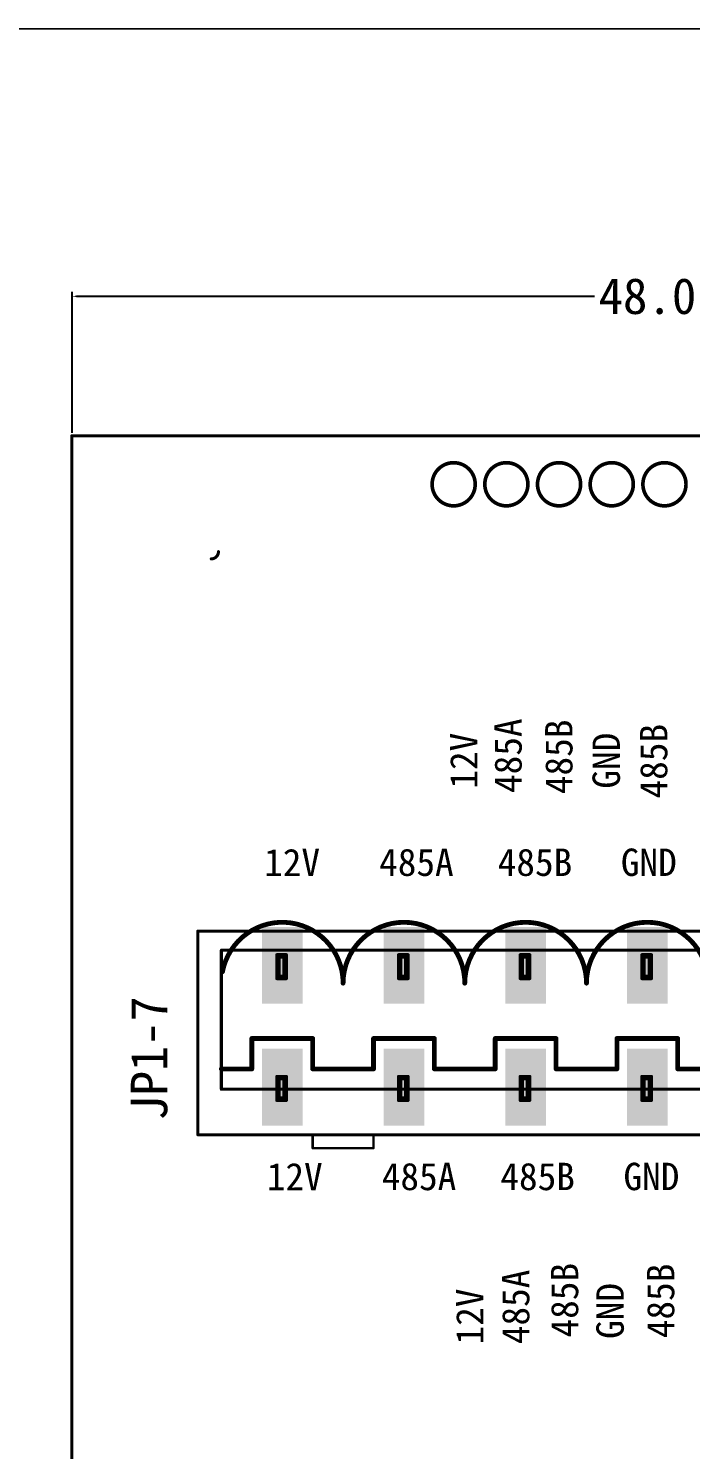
# Model space of a CAD drawing. Extents: x 904 to 1079, y 495 to 590.
# Drawn here: x 969.9 to 997.6, y 531 to 590.3 of the extents above; entities that cross this region are included whole.
import ezdxf

# ---------------------------------------------------------------- set-up
doc = ezdxf.new("R2010")
doc.units = 0
doc.header["$MEASUREMENT"] = 0
doc.layers.get('0').update_dxf_attribs({"linetype": 'CONTINUOUS'})
doc.layers.get('Defpoints').update_dxf_attribs({"linetype": 'CONTINUOUS'})
for name, color, linetype in [('BOTTOMLAYER', 5, 'CONTINUOUS'), ('BOTTOMSOLDER', 6, 'CONTINUOUS'), ('KEEPOUTLAYER', 6, 'CONTINUOUS'), ('MIDLAYER9', 2, 'CONTINUOUS'), ('MULTILAYER', 9, 'CONTINUOUS'), ('TOPLAYER', 1, 'CONTINUOUS'), ('TOPOVERLAY', 2, 'CONTINUOUS'), ('TOPSOLDER', 216, 'CONTINUOUS')]:
    doc.layers.add(name, color=color, linetype=linetype)
doc.dimstyles.get("Standard").update_dxf_attribs({"dimtxt": 0.18, "dimasz": 0.18, "dimexe": 0.18, "dimexo": 0.0625, "dimgap": 0.09, "dimtad": 0, "dimtih": 1, "dimtoh": 1, "dimdec": 4, "dimzin": 0, "dimdsep": 46, "dimtxsty": 'Standard', "dimcen": 0.09, "dimadec": 0, "dimazin": 0, "dimtfac": 1, "dimtdec": 4, "dimtofl": 0, "dimtmove": 0, "dimatfit": 0, "dimfxl": 1, "dimtolj": 1, "dimtzin": 0, "dimarcsym": 0})

# ---------------------------------------------------------------- blocks, each defined once
blk = doc.blocks.new('7P_5_08_1_2')
at = {"layer": 'BOTTOMLAYER'}
for points in [[(-14.49, 4.042), (-15.99, 4.042), (-14.49, 1.042), (-15.99, 1.042)], [(-9.41, 4.042), (-10.91, 4.042), (-9.41, 1.042), (-10.91, 1.042)], [(-4.33, 4.042), (-5.83, 4.042), (-4.33, 1.042), (-5.83, 1.042)], [(0.75, 4.042), (-0.75, 4.042), (0.75, 1.042), (-0.75, 1.042)], [(5.83, 4.042), (4.33, 4.042), (5.83, 1.042), (4.33, 1.042)], [(10.91, 4.042), (9.41, 4.042), (10.91, 1.042), (9.41, 1.042)], [(15.99, 4.042), (14.49, 4.042), (15.99, 1.042), (14.49, 1.042)], [(-14.49, -1.042), (-15.99, -1.042), (-14.49, -4.042), (-15.99, -4.042)], [(-9.41, -1.042), (-10.91, -1.042), (-9.41, -4.042), (-10.91, -4.042)], [(-4.33, -1.042), (-5.83, -1.042), (-4.33, -4.042), (-5.83, -4.042)], [(0.75, -1.042), (-0.75, -1.042), (0.75, -4.042), (-0.75, -4.042)], [(5.83, -1.042), (4.33, -1.042), (5.83, -4.042), (4.33, -4.042)], [(10.91, -1.042), (9.41, -1.042), (10.91, -4.042), (9.41, -4.042)], [(15.99, -1.042), (14.49, -1.042), (15.99, -4.042), (14.49, -4.042)]]:
    blk.add_solid(points, dxfattribs=at)
at = {"layer": 'BOTTOMSOLDER'}
for points in [[(-14.388, 4.143), (-16.092, 4.143), (-14.388, 0.94), (-16.092, 0.94)], [(-9.308, 4.143), (-11.012, 4.143), (-9.308, 0.94), (-11.012, 0.94)], [(-4.228, 4.143), (-5.932, 4.143), (-4.228, 0.94), (-5.932, 0.94)], [(0.852, 4.143), (-0.852, 4.143), (0.852, 0.94), (-0.852, 0.94)], [(5.932, 4.143), (4.228, 4.143), (5.932, 0.94), (4.228, 0.94)], [(11.012, 4.143), (9.308, 4.143), (11.012, 0.94), (9.308, 0.94)], [(16.092, 4.143), (14.388, 4.143), (16.092, 0.94), (14.388, 0.94)], [(-14.388, -0.94), (-16.092, -0.94), (-14.388, -4.143), (-16.092, -4.143)], [(-9.308, -0.94), (-11.012, -0.94), (-9.308, -4.143), (-11.012, -4.143)], [(-4.228, -0.94), (-5.932, -0.94), (-4.228, -4.143), (-5.932, -4.143)], [(0.852, -0.94), (-0.852, -0.94), (0.852, -4.143), (-0.852, -4.143)], [(5.932, -0.94), (4.228, -0.94), (5.932, -4.143), (4.228, -4.143)], [(11.012, -0.94), (9.308, -0.94), (11.012, -4.143), (9.308, -4.143)], [(16.092, -0.94), (14.388, -0.94), (16.092, -4.143), (14.388, -4.143)]]:
    blk.add_solid(points, dxfattribs=at)
at = {"layer": 'MIDLAYER9'}
for points in [[(-14.49, 4.042), (-15.99, 4.042), (-14.49, 1.042), (-15.99, 1.042)], [(-9.41, 4.042), (-10.91, 4.042), (-9.41, 1.042), (-10.91, 1.042)], [(-4.33, 4.042), (-5.83, 4.042), (-4.33, 1.042), (-5.83, 1.042)], [(0.75, 4.042), (-0.75, 4.042), (0.75, 1.042), (-0.75, 1.042)], [(5.83, 4.042), (4.33, 4.042), (5.83, 1.042), (4.33, 1.042)], [(10.91, 4.042), (9.41, 4.042), (10.91, 1.042), (9.41, 1.042)], [(15.99, 4.042), (14.49, 4.042), (15.99, 1.042), (14.49, 1.042)], [(-14.49, -1.042), (-15.99, -1.042), (-14.49, -4.042), (-15.99, -4.042)], [(-9.41, -1.042), (-10.91, -1.042), (-9.41, -4.042), (-10.91, -4.042)], [(-4.33, -1.042), (-5.83, -1.042), (-4.33, -4.042), (-5.83, -4.042)], [(0.75, -1.042), (-0.75, -1.042), (0.75, -4.042), (-0.75, -4.042)], [(5.83, -1.042), (4.33, -1.042), (5.83, -4.042), (4.33, -4.042)], [(10.91, -1.042), (9.41, -1.042), (10.91, -4.042), (9.41, -4.042)], [(15.99, -1.042), (14.49, -1.042), (15.99, -4.042), (14.49, -4.042)]]:
    blk.add_solid(points, dxfattribs=at)
at = {"layer": 'MULTILAYER'}
for points in [[(-14.49, 4.042), (-15.99, 4.042), (-14.49, 1.042), (-15.99, 1.042)], [(-9.41, 4.042), (-10.91, 4.042), (-9.41, 1.042), (-10.91, 1.042)], [(-4.33, 4.042), (-5.83, 4.042), (-4.33, 1.042), (-5.83, 1.042)], [(0.75, 4.042), (-0.75, 4.042), (0.75, 1.042), (-0.75, 1.042)], [(5.83, 4.042), (4.33, 4.042), (5.83, 1.042), (4.33, 1.042)], [(10.91, 4.042), (9.41, 4.042), (10.91, 1.042), (9.41, 1.042)], [(15.99, 4.042), (14.49, 4.042), (15.99, 1.042), (14.49, 1.042)], [(-14.49, -1.042), (-15.99, -1.042), (-14.49, -4.042), (-15.99, -4.042)], [(-9.41, -1.042), (-10.91, -1.042), (-9.41, -4.042), (-10.91, -4.042)], [(-4.33, -1.042), (-5.83, -1.042), (-4.33, -4.042), (-5.83, -4.042)], [(0.75, -1.042), (-0.75, -1.042), (0.75, -4.042), (-0.75, -4.042)], [(5.83, -1.042), (4.33, -1.042), (5.83, -4.042), (4.33, -4.042)], [(10.91, -1.042), (9.41, -1.042), (10.91, -4.042), (9.41, -4.042)], [(15.99, -1.042), (14.49, -1.042), (15.99, -4.042), (14.49, -4.042)]]:
    blk.add_solid(points, dxfattribs=at)
at = {"layer": 'TOPLAYER'}
for points in [[(-14.49, 4.042), (-15.99, 4.042), (-14.49, 1.042), (-15.99, 1.042)], [(-9.41, 4.042), (-10.91, 4.042), (-9.41, 1.042), (-10.91, 1.042)], [(-4.33, 4.042), (-5.83, 4.042), (-4.33, 1.042), (-5.83, 1.042)], [(0.75, 4.042), (-0.75, 4.042), (0.75, 1.042), (-0.75, 1.042)], [(5.83, 4.042), (4.33, 4.042), (5.83, 1.042), (4.33, 1.042)], [(10.91, 4.042), (9.41, 4.042), (10.91, 1.042), (9.41, 1.042)], [(15.99, 4.042), (14.49, 4.042), (15.99, 1.042), (14.49, 1.042)], [(-14.49, -1.042), (-15.99, -1.042), (-14.49, -4.042), (-15.99, -4.042)], [(-9.41, -1.042), (-10.91, -1.042), (-9.41, -4.042), (-10.91, -4.042)], [(-4.33, -1.042), (-5.83, -1.042), (-4.33, -4.042), (-5.83, -4.042)], [(0.75, -1.042), (-0.75, -1.042), (0.75, -4.042), (-0.75, -4.042)], [(5.83, -1.042), (4.33, -1.042), (5.83, -4.042), (4.33, -4.042)], [(10.91, -1.042), (9.41, -1.042), (10.91, -4.042), (9.41, -4.042)], [(15.99, -1.042), (14.49, -1.042), (15.99, -4.042), (14.49, -4.042)]]:
    blk.add_solid(points, dxfattribs=at)
at = {"layer": 'TOPOVERLAY'}
for points, const_width in [([(-13.97, 5.082), (-13.97, 4.526)], 0.1), ([(-11.43, 5.082), (-13.97, 5.082)], 0.1), ([(-11.43, 5.082), (-11.43, 4.526)], 0.1), ([(11.43, 5.082), (11.43, 4.526)], 0.1), ([(13.97, 5.082), (11.43, 5.082)], 0.1), ([(13.97, 5.082), (13.97, 4.526)], 0.1), ([(18.763, 4.526), (-18.717, 4.526)], 0.127), ([(-18.717, 4.526), (-18.717, -3.974)], 0.127), ([(18.763, 4.526), (18.763, -3.974)], 0.127), ([(17.783, 2.626), (-17.737, 2.626)], 0.127), ([(-17.737, 2.626), (-17.737, -3.174)], 0.127), ([(17.783, 2.626), (17.783, -3.174)], 0.127), ([(-16.51, 1.778), (-17.737, 1.778)], 0.2), ([(-16.51, 1.778), (-16.51, 0.508)], 0.2), ([(-11.43, 1.778), (-13.97, 1.778)], 0.2), ([(-13.97, 1.778), (-13.97, 0.508)], 0.2), ([(-11.43, 1.778), (-11.43, 0.508)], 0.2), ([(-6.35, 1.778), (-8.89, 1.778)], 0.2), ([(-8.89, 1.778), (-8.89, 0.508)], 0.2), ([(-6.35, 1.778), (-6.35, 0.508)], 0.2), ([(-1.27, 1.778), (-3.81, 1.778)], 0.2), ([(-3.81, 1.778), (-3.81, 0.508)], 0.2), ([(-1.27, 1.778), (-1.27, 0.508)], 0.2), ([(3.81, 1.778), (1.27, 1.778)], 0.2), ([(1.27, 1.778), (1.27, 0.508)], 0.2), ([(3.81, 1.778), (3.81, 0.508)], 0.2), ([(8.89, 1.778), (6.35, 1.778)], 0.2), ([(6.35, 1.778), (6.35, 0.508)], 0.2), ([(8.89, 1.778), (8.89, 0.508)], 0.2), ([(13.97, 1.778), (11.43, 1.778)], 0.2), ([(11.43, 1.778), (11.43, 0.508)], 0.2), ([(13.97, 1.778), (13.97, 0.508)], 0.2), ([(17.783, 1.778), (16.51, 1.778)], 0.2), ([(16.51, 1.778), (16.51, 0.508)], 0.2), ([(-13.97, 0.508), (-16.51, 0.508)], 0.2), ([(-8.89, 0.508), (-11.43, 0.508)], 0.2), ([(-3.81, 0.508), (-6.35, 0.508)], 0.2), ([(1.27, 0.508), (-1.27, 0.508)], 0.2), ([(6.35, 0.508), (3.81, 0.508)], 0.2), ([(11.43, 0.508), (8.89, 0.508)], 0.2), ([(16.51, 0.508), (13.97, 0.508)], 0.2), ([(17.783, -3.174), (-17.737, -3.174)], 0.127), ([(18.763, -3.974), (-18.717, -3.974)], 0.127)]:
    blk.add_lwpolyline(points, dxfattribs=dict(at, const_width=const_width))
for points, const_width in [([(-13.995, 5.082, 1), (-13.945, 5.082, 1)], 0.05), ([(-13.995, 5.082, 1), (-13.945, 5.082, 1)], 0.05), ([(-11.455, 5.082, 1), (-11.405, 5.082, 1)], 0.05), ([(-11.455, 5.082, 1), (-11.405, 5.082, 1)], 0.05), ([(11.405, 5.082, 1), (11.455, 5.082, 1)], 0.05), ([(11.405, 5.082, 1), (11.455, 5.082, 1)], 0.05), ([(13.945, 5.082, 1), (13.995, 5.082, 1)], 0.05), ([(13.945, 5.082, 1), (13.995, 5.082, 1)], 0.05), ([(-18.748, 4.526, 1), (-18.685, 4.526, 1)], 0.0636), ([(-18.748, 4.526, 1), (-18.685, 4.526, 1)], 0.0636), ([(-13.995, 4.526, 1), (-13.945, 4.526, 1)], 0.05), ([(-11.455, 4.526, 1), (-11.405, 4.526, 1)], 0.05), ([(11.405, 4.526, 1), (11.455, 4.526, 1)], 0.05), ([(13.945, 4.526, 1), (13.995, 4.526, 1)], 0.05), ([(18.732, 4.526, 1), (18.795, 4.526, 1)], 0.0636), ([(18.732, 4.526, 1), (18.795, 4.526, 1)], 0.0636), ([(-17.768, 2.626, 1), (-17.705, 2.626, 1)], 0.0636), ([(-17.768, 2.626, 1), (-17.705, 2.626, 1)], 0.0636), ([(17.752, 2.626, 1), (17.815, 2.626, 1)], 0.0636), ([(17.752, 2.626, 1), (17.815, 2.626, 1)], 0.0636), ([(-17.787, 1.778, 1), (-17.687, 1.778, 1)], 0.1), ([(-16.56, 1.778, 1), (-16.46, 1.778, 1)], 0.1), ([(-16.56, 1.778, 1), (-16.46, 1.778, 1)], 0.1), ([(-14.02, 1.778, 1), (-13.92, 1.778, 1)], 0.1), ([(-14.02, 1.778, 1), (-13.92, 1.778, 1)], 0.1), ([(-11.48, 1.778, 1), (-11.38, 1.778, 1)], 0.1), ([(-11.48, 1.778, 1), (-11.38, 1.778, 1)], 0.1), ([(-8.94, 1.778, 1), (-8.84, 1.778, 1)], 0.1), ([(-8.94, 1.778, 1), (-8.84, 1.778, 1)], 0.1), ([(-6.4, 1.778, 1), (-6.3, 1.778, 1)], 0.1), ([(-6.4, 1.778, 1), (-6.3, 1.778, 1)], 0.1), ([(-3.86, 1.778, 1), (-3.76, 1.778, 1)], 0.1), ([(-3.86, 1.778, 1), (-3.76, 1.778, 1)], 0.1), ([(-1.32, 1.778, 1), (-1.22, 1.778, 1)], 0.1), ([(-1.32, 1.778, 1), (-1.22, 1.778, 1)], 0.1), ([(1.22, 1.778, 1), (1.32, 1.778, 1)], 0.1), ([(1.22, 1.778, 1), (1.32, 1.778, 1)], 0.1), ([(3.76, 1.778, 1), (3.86, 1.778, 1)], 0.1), ([(3.76, 1.778, 1), (3.86, 1.778, 1)], 0.1), ([(6.3, 1.778, 1), (6.4, 1.778, 1)], 0.1), ([(6.3, 1.778, 1), (6.4, 1.778, 1)], 0.1), ([(8.84, 1.778, 1), (8.94, 1.778, 1)], 0.1), ([(8.84, 1.778, 1), (8.94, 1.778, 1)], 0.1), ([(11.38, 1.778, 1), (11.48, 1.778, 1)], 0.1), ([(11.38, 1.778, 1), (11.48, 1.778, 1)], 0.1), ([(13.92, 1.778, 1), (14.02, 1.778, 1)], 0.1), ([(13.92, 1.778, 1), (14.02, 1.778, 1)], 0.1), ([(16.46, 1.778, 1), (16.56, 1.778, 1)], 0.1), ([(16.46, 1.778, 1), (16.56, 1.778, 1)], 0.1), ([(17.733, 1.778, 1), (17.833, 1.778, 1)], 0.1), ([(-16.56, 0.508, 1), (-16.46, 0.508, 1)], 0.1), ([(-16.56, 0.508, 1), (-16.46, 0.508, 1)], 0.1), ([(-14.02, 0.508, 1), (-13.92, 0.508, 1)], 0.1), ([(-14.02, 0.508, 1), (-13.92, 0.508, 1)], 0.1), ([(-11.48, 0.508, 1), (-11.38, 0.508, 1)], 0.1), ([(-11.48, 0.508, 1), (-11.38, 0.508, 1)], 0.1), ([(-8.94, 0.508, 1), (-8.84, 0.508, 1)], 0.1), ([(-8.94, 0.508, 1), (-8.84, 0.508, 1)], 0.1), ([(-6.4, 0.508, 1), (-6.3, 0.508, 1)], 0.1), ([(-6.4, 0.508, 1), (-6.3, 0.508, 1)], 0.1), ([(-3.86, 0.508, 1), (-3.76, 0.508, 1)], 0.1), ([(-3.86, 0.508, 1), (-3.76, 0.508, 1)], 0.1), ([(-1.32, 0.508, 1), (-1.22, 0.508, 1)], 0.1), ([(-1.32, 0.508, 1), (-1.22, 0.508, 1)], 0.1), ([(1.22, 0.508, 1), (1.32, 0.508, 1)], 0.1), ([(1.22, 0.508, 1), (1.32, 0.508, 1)], 0.1), ([(3.76, 0.508, 1), (3.86, 0.508, 1)], 0.1), ([(3.76, 0.508, 1), (3.86, 0.508, 1)], 0.1), ([(6.3, 0.508, 1), (6.4, 0.508, 1)], 0.1), ([(6.3, 0.508, 1), (6.4, 0.508, 1)], 0.1), ([(8.84, 0.508, 1), (8.94, 0.508, 1)], 0.1), ([(8.84, 0.508, 1), (8.94, 0.508, 1)], 0.1), ([(11.38, 0.508, 1), (11.48, 0.508, 1)], 0.1), ([(11.38, 0.508, 1), (11.48, 0.508, 1)], 0.1), ([(13.92, 0.508, 1), (14.02, 0.508, 1)], 0.1), ([(13.92, 0.508, 1), (14.02, 0.508, 1)], 0.1), ([(16.46, 0.508, 1), (16.56, 0.508, 1)], 0.1), ([(16.46, 0.508, 1), (16.56, 0.508, 1)], 0.1), ([(-12.75, -1.8, 1), (-12.65, -1.8, 1)], 0.1), ([(-12.75, -1.8, 1), (-12.65, -1.8, 1)], 0.1), ([(-7.67, -1.8, 1), (-7.57, -1.8, 1)], 0.1), ([(-7.67, -1.8, 1), (-7.57, -1.8, 1)], 0.1), ([(-2.59, -1.8, 1), (-2.49, -1.8, 1)], 0.1), ([(-2.59, -1.8, 1), (-2.49, -1.8, 1)], 0.1), ([(2.49, -1.8, 1), (2.59, -1.8, 1)], 0.1), ([(2.49, -1.8, 1), (2.59, -1.8, 1)], 0.1), ([(7.57, -1.8, 1), (7.67, -1.8, 1)], 0.1), ([(7.57, -1.8, 1), (7.67, -1.8, 1)], 0.1), ([(12.65, -1.8, 1), (12.75, -1.8, 1)], 0.1), ([(12.65, -1.8, 1), (12.75, -1.8, 1)], 0.1), ([(17.685, -2.277, 1), (17.785, -2.277, 1)], 0.1), ([(-17.725, -2.522, 1), (-17.625, -2.522, 1)], 0.1), ([(-17.768, -3.174, 1), (-17.705, -3.174, 1)], 0.0636), ([(-17.768, -3.174, 1), (-17.705, -3.174, 1)], 0.0636), ([(17.752, -3.174, 1), (17.815, -3.174, 1)], 0.0636), ([(17.752, -3.174, 1), (17.815, -3.174, 1)], 0.0636), ([(-18.748, -3.974, 1), (-18.685, -3.974, 1)], 0.0636), ([(-18.748, -3.974, 1), (-18.685, -3.974, 1)], 0.0636), ([(18.732, -3.974, 1), (18.795, -3.974, 1)], 0.0636), ([(18.732, -3.974, 1), (18.795, -3.974, 1)], 0.0636)]:
    blk.add_lwpolyline(points, format="xyb", close=True, dxfattribs=dict(at, const_width=const_width))
at = {"layer": 'TOPOVERLAY', "const_width": 0.2}
for points in [[(-12.7, -1.8, -0.865389), (-17.675, -2.522)], [(-7.62, -1.8, -1), (-12.7, -1.8)], [(-2.54, -1.8, -1), (-7.62, -1.8)], [(2.54, -1.8, -1), (-2.54, -1.8)], [(7.62, -1.8, -1), (2.54, -1.8)], [(12.7, -1.8, -1), (7.62, -1.8)], [(17.735, -2.277, -0.909787), (12.7, -1.8)]]:
    blk.add_lwpolyline(points, format="xyb", dxfattribs=at)
at = {"layer": 'TOPSOLDER'}
for points in [[(-14.388, 4.143), (-16.092, 4.143), (-14.388, 0.94), (-16.092, 0.94)], [(-9.308, 4.143), (-11.012, 4.143), (-9.308, 0.94), (-11.012, 0.94)], [(-4.228, 4.143), (-5.932, 4.143), (-4.228, 0.94), (-5.932, 0.94)], [(0.852, 4.143), (-0.852, 4.143), (0.852, 0.94), (-0.852, 0.94)], [(5.932, 4.143), (4.228, 4.143), (5.932, 0.94), (4.228, 0.94)], [(11.012, 4.143), (9.308, 4.143), (11.012, 0.94), (9.308, 0.94)], [(16.092, 4.143), (14.388, 4.143), (16.092, 0.94), (14.388, 0.94)], [(-14.388, -0.94), (-16.092, -0.94), (-14.388, -4.143), (-16.092, -4.143)], [(-9.308, -0.94), (-11.012, -0.94), (-9.308, -4.143), (-11.012, -4.143)], [(-4.228, -0.94), (-5.932, -0.94), (-4.228, -4.143), (-5.932, -4.143)], [(0.852, -0.94), (-0.852, -0.94), (0.852, -4.143), (-0.852, -4.143)], [(5.932, -0.94), (4.228, -0.94), (5.932, -4.143), (4.228, -4.143)], [(11.012, -0.94), (9.308, -0.94), (11.012, -4.143), (9.308, -4.143)], [(16.092, -0.94), (14.388, -0.94), (16.092, -4.143), (14.388, -4.143)]]:
    blk.add_solid(points, dxfattribs=at)
blk = doc.blocks.new('*D6')
at = {"color": 0, "linetype": 'Continuous', "lineweight": -2}
for p, q in [((971.741, 573.404), (971.741, 579.284)), ((971.921, 579.104), (993.545, 579.104)), ((1019.599, 579.104), (997.975, 579.104)), ((1019.779, 573.001), (1019.779, 579.284))]:
    blk.add_line(p, q, dxfattribs=at)
at = {"color": 0, "linetype": 'Continuous'}
for points in [[(971.921, 579.134), (971.921, 579.074), (971.741, 579.104)], [(1019.599, 579.134), (1019.599, 579.074), (1019.779, 579.104)]]:
    blk.add_solid(points, dxfattribs=at)
at = {"layer": 'Defpoints', "color": 0, "linetype": 'Continuous'}
for p in [(1019.779, 579.104), (971.741, 573.341), (1019.779, 572.938)]:
    blk.add_point(p, dxfattribs=at)
at = {"color": 0, "linetype": 'Continuous', "insert": (995.76, 579.104), "char_height": 1.5, "attachment_point": 5}
blk.add_mtext('\\A1;48.0', dxfattribs=at)

msp = doc.modelspace()

# ---------------------------------------------------------------- linework, layer by layer
at = {"linetype": 'Continuous'}
msp.add_lwpolyline([(904.238, 590.281), (1078.74, 590.258), (1078.74, 495.379), (904.238, 495.379)], close=True, dxfattribs=at)
at = {"layer": 'KEEPOUTLAYER', "const_width": 0.128}
for points in [[(971.728, 523.283), (971.728, 573.283)], [(971.728, 573.283), (1019.728, 573.283)]]:
    msp.add_lwpolyline(points, dxfattribs=at)
at = {"layer": 'KEEPOUTLAYER'}
for points, const_width in [([(971.696, 573.283, 1), (971.76, 573.283, 1)], 0.0639), ([(971.696, 573.283, 1), (971.76, 573.283, 1)], 0.0639), ([(988.571, 571.261, 1), (986.771, 571.261, 1)], 0.152), ([(990.771, 571.261, 1), (988.971, 571.261, 1)], 0.152), ([(992.971, 571.261, 1), (991.171, 571.261, 1)], 0.152), ([(995.171, 571.261, 1), (993.371, 571.261, 1)], 0.152), ([(997.371, 571.261, 1), (995.571, 571.261, 1)], 0.152), ([(986.733, 571.261, 1), (986.808, 571.261, 1)], 0.0758), ([(988.533, 571.261, 1), (988.608, 571.261, 1)], 0.0758), ([(988.933, 571.261, 1), (989.008, 571.261, 1)], 0.0758), ([(990.733, 571.261, 1), (990.808, 571.261, 1)], 0.0758), ([(991.133, 571.261, 1), (991.208, 571.261, 1)], 0.0758), ([(992.933, 571.261, 1), (993.008, 571.261, 1)], 0.0758), ([(993.333, 571.261, 1), (993.408, 571.261, 1)], 0.0758), ([(995.133, 571.261, 1), (995.208, 571.261, 1)], 0.0758), ([(995.533, 571.261, 1), (995.608, 571.261, 1)], 0.0758), ([(997.333, 571.261, 1), (997.408, 571.261, 1)], 0.0758)]:
    msp.add_lwpolyline(points, format="xyb", close=True, dxfattribs=dict(at, const_width=const_width))
at = {"layer": 'TOPOVERLAY', "const_width": 0.128}
msp.add_lwpolyline([(977.853, 568.449, -0.414214), (977.553, 568.149)], format="xyb", dxfattribs=at)
at = {"layer": 'TOPOVERLAY'}
for points, const_width in [([(977.521, 568.149, 1), (977.585, 568.149, 1)], 0.0638), ([(977.821, 568.449, 1), (977.885, 568.449, 1)], 0.0638), ([(980.256, 551.633, 1), (980.32, 551.633, 1)], 0.0639), ([(980.256, 551.633, 1), (980.32, 551.633, 1)], 0.0639), ([(980.256, 551.633, 1), (980.32, 551.633, 1)], 0.0639), ([(980.356, 551.533, 1), (980.42, 551.533, 1)], 0.0639), ([(980.356, 551.533, 1), (980.42, 551.533, 1)], 0.0639), ([(980.356, 551.533, 1), (980.42, 551.533, 1)], 0.0639), ([(980.556, 551.533, 1), (980.62, 551.533, 1)], 0.0639), ([(980.556, 551.533, 1), (980.62, 551.533, 1)], 0.0639), ([(980.556, 551.533, 1), (980.62, 551.533, 1)], 0.0639), ([(980.656, 551.633, 1), (980.72, 551.633, 1)], 0.0639), ([(980.656, 551.633, 1), (980.72, 551.633, 1)], 0.0639), ([(980.656, 551.633, 1), (980.72, 551.633, 1)], 0.0639), ([(985.336, 551.633, 1), (985.4, 551.633, 1)], 0.0639), ([(985.336, 551.633, 1), (985.4, 551.633, 1)], 0.0639), ([(985.336, 551.633, 1), (985.4, 551.633, 1)], 0.0639), ([(985.436, 551.533, 1), (985.5, 551.533, 1)], 0.0639), ([(985.436, 551.533, 1), (985.5, 551.533, 1)], 0.0639), ([(985.436, 551.533, 1), (985.5, 551.533, 1)], 0.0639), ([(985.636, 551.533, 1), (985.7, 551.533, 1)], 0.0639), ([(985.636, 551.533, 1), (985.7, 551.533, 1)], 0.0639), ([(985.636, 551.533, 1), (985.7, 551.533, 1)], 0.0639), ([(985.736, 551.633, 1), (985.8, 551.633, 1)], 0.0639), ([(985.736, 551.633, 1), (985.8, 551.633, 1)], 0.0639), ([(985.736, 551.633, 1), (985.8, 551.633, 1)], 0.0639), ([(990.416, 551.633, 1), (990.48, 551.633, 1)], 0.0639), ([(990.416, 551.633, 1), (990.48, 551.633, 1)], 0.0639), ([(990.416, 551.633, 1), (990.48, 551.633, 1)], 0.0639), ([(990.516, 551.533, 1), (990.58, 551.533, 1)], 0.0639), ([(990.516, 551.533, 1), (990.58, 551.533, 1)], 0.0639), ([(990.516, 551.533, 1), (990.58, 551.533, 1)], 0.0639), ([(990.716, 551.533, 1), (990.78, 551.533, 1)], 0.0639), ([(990.716, 551.533, 1), (990.78, 551.533, 1)], 0.0639), ([(990.716, 551.533, 1), (990.78, 551.533, 1)], 0.0639), ([(990.816, 551.633, 1), (990.88, 551.633, 1)], 0.0639), ([(990.816, 551.633, 1), (990.88, 551.633, 1)], 0.0639), ([(990.816, 551.633, 1), (990.88, 551.633, 1)], 0.0639), ([(995.496, 551.633, 1), (995.56, 551.633, 1)], 0.0639), ([(995.496, 551.633, 1), (995.56, 551.633, 1)], 0.0639), ([(995.496, 551.633, 1), (995.56, 551.633, 1)], 0.0639), ([(995.596, 551.533, 1), (995.66, 551.533, 1)], 0.0639), ([(995.596, 551.533, 1), (995.66, 551.533, 1)], 0.0639), ([(995.596, 551.533, 1), (995.66, 551.533, 1)], 0.0639), ([(995.796, 551.533, 1), (995.86, 551.533, 1)], 0.0639), ([(995.796, 551.533, 1), (995.86, 551.533, 1)], 0.0639), ([(995.796, 551.533, 1), (995.86, 551.533, 1)], 0.0639), ([(995.896, 551.633, 1), (995.96, 551.633, 1)], 0.0639), ([(995.896, 551.633, 1), (995.96, 551.633, 1)], 0.0639), ([(995.896, 551.633, 1), (995.96, 551.633, 1)], 0.0639), ([(980.256, 550.633, 1), (980.32, 550.633, 1)], 0.0639), ([(980.256, 550.633, 1), (980.32, 550.633, 1)], 0.0639), ([(980.256, 550.633, 1), (980.32, 550.633, 1)], 0.0639), ([(980.356, 550.733, 1), (980.42, 550.733, 1)], 0.0639), ([(980.356, 550.733, 1), (980.42, 550.733, 1)], 0.0639), ([(980.356, 550.733, 1), (980.42, 550.733, 1)], 0.0639), ([(980.556, 550.733, 1), (980.62, 550.733, 1)], 0.0639), ([(980.556, 550.733, 1), (980.62, 550.733, 1)], 0.0639), ([(980.556, 550.733, 1), (980.62, 550.733, 1)], 0.0639), ([(980.656, 550.633, 1), (980.72, 550.633, 1)], 0.0639), ([(980.656, 550.633, 1), (980.72, 550.633, 1)], 0.0639), ([(980.656, 550.633, 1), (980.72, 550.633, 1)], 0.0639), ([(985.336, 550.633, 1), (985.4, 550.633, 1)], 0.0639), ([(985.336, 550.633, 1), (985.4, 550.633, 1)], 0.0639), ([(985.336, 550.633, 1), (985.4, 550.633, 1)], 0.0639), ([(985.436, 550.733, 1), (985.5, 550.733, 1)], 0.0639), ([(985.436, 550.733, 1), (985.5, 550.733, 1)], 0.0639), ([(985.436, 550.733, 1), (985.5, 550.733, 1)], 0.0639), ([(985.636, 550.733, 1), (985.7, 550.733, 1)], 0.0639), ([(985.636, 550.733, 1), (985.7, 550.733, 1)], 0.0639), ([(985.636, 550.733, 1), (985.7, 550.733, 1)], 0.0639), ([(985.736, 550.633, 1), (985.8, 550.633, 1)], 0.0639), ([(985.736, 550.633, 1), (985.8, 550.633, 1)], 0.0639), ([(985.736, 550.633, 1), (985.8, 550.633, 1)], 0.0639), ([(990.416, 550.633, 1), (990.48, 550.633, 1)], 0.0639), ([(990.416, 550.633, 1), (990.48, 550.633, 1)], 0.0639), ([(990.416, 550.633, 1), (990.48, 550.633, 1)], 0.0639), ([(990.516, 550.733, 1), (990.58, 550.733, 1)], 0.0639), ([(990.516, 550.733, 1), (990.58, 550.733, 1)], 0.0639), ([(990.516, 550.733, 1), (990.58, 550.733, 1)], 0.0639), ([(990.716, 550.733, 1), (990.78, 550.733, 1)], 0.0639), ([(990.716, 550.733, 1), (990.78, 550.733, 1)], 0.0639), ([(990.716, 550.733, 1), (990.78, 550.733, 1)], 0.0639), ([(990.816, 550.633, 1), (990.88, 550.633, 1)], 0.0639), ([(990.816, 550.633, 1), (990.88, 550.633, 1)], 0.0639), ([(990.816, 550.633, 1), (990.88, 550.633, 1)], 0.0639), ([(995.496, 550.633, 1), (995.56, 550.633, 1)], 0.0639), ([(995.496, 550.633, 1), (995.56, 550.633, 1)], 0.0639), ([(995.496, 550.633, 1), (995.56, 550.633, 1)], 0.0639), ([(995.596, 550.733, 1), (995.66, 550.733, 1)], 0.0639), ([(995.596, 550.733, 1), (995.66, 550.733, 1)], 0.0639), ([(995.596, 550.733, 1), (995.66, 550.733, 1)], 0.0639), ([(995.796, 550.733, 1), (995.86, 550.733, 1)], 0.0639), ([(995.796, 550.733, 1), (995.86, 550.733, 1)], 0.0639), ([(995.796, 550.733, 1), (995.86, 550.733, 1)], 0.0639), ([(995.896, 550.633, 1), (995.96, 550.633, 1)], 0.0639), ([(995.896, 550.633, 1), (995.96, 550.633, 1)], 0.0639), ([(995.896, 550.633, 1), (995.96, 550.633, 1)], 0.0639), ([(980.256, 546.553, 1), (980.32, 546.553, 1)], 0.0639), ([(980.256, 546.553, 1), (980.32, 546.553, 1)], 0.0639), ([(980.256, 546.553, 1), (980.32, 546.553, 1)], 0.0639), ([(980.356, 546.453, 1), (980.42, 546.453, 1)], 0.0639), ([(980.356, 546.453, 1), (980.42, 546.453, 1)], 0.0639), ([(980.356, 546.453, 1), (980.42, 546.453, 1)], 0.0639), ([(980.556, 546.453, 1), (980.62, 546.453, 1)], 0.0639), ([(980.556, 546.453, 1), (980.62, 546.453, 1)], 0.0639), ([(980.556, 546.453, 1), (980.62, 546.453, 1)], 0.0639), ([(980.656, 546.553, 1), (980.72, 546.553, 1)], 0.0639), ([(980.656, 546.553, 1), (980.72, 546.553, 1)], 0.0639), ([(980.656, 546.553, 1), (980.72, 546.553, 1)], 0.0639), ([(985.336, 546.553, 1), (985.4, 546.553, 1)], 0.0639), ([(985.336, 546.553, 1), (985.4, 546.553, 1)], 0.0639), ([(985.336, 546.553, 1), (985.4, 546.553, 1)], 0.0639), ([(985.436, 546.453, 1), (985.5, 546.453, 1)], 0.0639), ([(985.436, 546.453, 1), (985.5, 546.453, 1)], 0.0639), ([(985.436, 546.453, 1), (985.5, 546.453, 1)], 0.0639), ([(985.636, 546.453, 1), (985.7, 546.453, 1)], 0.0639), ([(985.636, 546.453, 1), (985.7, 546.453, 1)], 0.0639), ([(985.636, 546.453, 1), (985.7, 546.453, 1)], 0.0639), ([(985.736, 546.553, 1), (985.8, 546.553, 1)], 0.0639), ([(985.736, 546.553, 1), (985.8, 546.553, 1)], 0.0639), ([(985.736, 546.553, 1), (985.8, 546.553, 1)], 0.0639), ([(990.416, 546.553, 1), (990.48, 546.553, 1)], 0.0639), ([(990.416, 546.553, 1), (990.48, 546.553, 1)], 0.0639), ([(990.416, 546.553, 1), (990.48, 546.553, 1)], 0.0639), ([(990.516, 546.453, 1), (990.58, 546.453, 1)], 0.0639), ([(990.516, 546.453, 1), (990.58, 546.453, 1)], 0.0639), ([(990.516, 546.453, 1), (990.58, 546.453, 1)], 0.0639), ([(990.716, 546.453, 1), (990.78, 546.453, 1)], 0.0639), ([(990.716, 546.453, 1), (990.78, 546.453, 1)], 0.0639), ([(990.716, 546.453, 1), (990.78, 546.453, 1)], 0.0639), ([(990.816, 546.553, 1), (990.88, 546.553, 1)], 0.0639), ([(990.816, 546.553, 1), (990.88, 546.553, 1)], 0.0639), ([(990.816, 546.553, 1), (990.88, 546.553, 1)], 0.0639), ([(995.496, 546.553, 1), (995.56, 546.553, 1)], 0.0639), ([(995.496, 546.553, 1), (995.56, 546.553, 1)], 0.0639), ([(995.496, 546.553, 1), (995.56, 546.553, 1)], 0.0639), ([(995.596, 546.453, 1), (995.66, 546.453, 1)], 0.0639), ([(995.596, 546.453, 1), (995.66, 546.453, 1)], 0.0639), ([(995.596, 546.453, 1), (995.66, 546.453, 1)], 0.0639), ([(995.796, 546.453, 1), (995.86, 546.453, 1)], 0.0639), ([(995.796, 546.453, 1), (995.86, 546.453, 1)], 0.0639), ([(995.796, 546.453, 1), (995.86, 546.453, 1)], 0.0639), ([(995.896, 546.553, 1), (995.96, 546.553, 1)], 0.0639), ([(995.896, 546.553, 1), (995.96, 546.553, 1)], 0.0639), ([(995.896, 546.553, 1), (995.96, 546.553, 1)], 0.0639), ([(980.256, 545.553, 1), (980.32, 545.553, 1)], 0.0639), ([(980.256, 545.553, 1), (980.32, 545.553, 1)], 0.0639), ([(980.256, 545.553, 1), (980.32, 545.553, 1)], 0.0639), ([(980.356, 545.653, 1), (980.42, 545.653, 1)], 0.0639), ([(980.356, 545.653, 1), (980.42, 545.653, 1)], 0.0639), ([(980.356, 545.653, 1), (980.42, 545.653, 1)], 0.0639), ([(980.556, 545.653, 1), (980.62, 545.653, 1)], 0.0639), ([(980.556, 545.653, 1), (980.62, 545.653, 1)], 0.0639), ([(980.556, 545.653, 1), (980.62, 545.653, 1)], 0.0639), ([(980.656, 545.553, 1), (980.72, 545.553, 1)], 0.0639), ([(980.656, 545.553, 1), (980.72, 545.553, 1)], 0.0639), ([(980.656, 545.553, 1), (980.72, 545.553, 1)], 0.0639), ([(985.336, 545.553, 1), (985.4, 545.553, 1)], 0.0639), ([(985.336, 545.553, 1), (985.4, 545.553, 1)], 0.0639), ([(985.336, 545.553, 1), (985.4, 545.553, 1)], 0.0639), ([(985.436, 545.653, 1), (985.5, 545.653, 1)], 0.0639), ([(985.436, 545.653, 1), (985.5, 545.653, 1)], 0.0639), ([(985.436, 545.653, 1), (985.5, 545.653, 1)], 0.0639), ([(985.636, 545.653, 1), (985.7, 545.653, 1)], 0.0639), ([(985.636, 545.653, 1), (985.7, 545.653, 1)], 0.0639), ([(985.636, 545.653, 1), (985.7, 545.653, 1)], 0.0639), ([(985.736, 545.553, 1), (985.8, 545.553, 1)], 0.0639), ([(985.736, 545.553, 1), (985.8, 545.553, 1)], 0.0639), ([(985.736, 545.553, 1), (985.8, 545.553, 1)], 0.0639), ([(990.416, 545.553, 1), (990.48, 545.553, 1)], 0.0639), ([(990.416, 545.553, 1), (990.48, 545.553, 1)], 0.0639), ([(990.416, 545.553, 1), (990.48, 545.553, 1)], 0.0639), ([(990.516, 545.653, 1), (990.58, 545.653, 1)], 0.0639), ([(990.516, 545.653, 1), (990.58, 545.653, 1)], 0.0639), ([(990.516, 545.653, 1), (990.58, 545.653, 1)], 0.0639), ([(990.716, 545.653, 1), (990.78, 545.653, 1)], 0.0639), ([(990.716, 545.653, 1), (990.78, 545.653, 1)], 0.0639), ([(990.716, 545.653, 1), (990.78, 545.653, 1)], 0.0639), ([(990.816, 545.553, 1), (990.88, 545.553, 1)], 0.0639), ([(990.816, 545.553, 1), (990.88, 545.553, 1)], 0.0639), ([(990.816, 545.553, 1), (990.88, 545.553, 1)], 0.0639), ([(995.496, 545.553, 1), (995.56, 545.553, 1)], 0.0639), ([(995.496, 545.553, 1), (995.56, 545.553, 1)], 0.0639), ([(995.496, 545.553, 1), (995.56, 545.553, 1)], 0.0639), ([(995.596, 545.653, 1), (995.66, 545.653, 1)], 0.0639), ([(995.596, 545.653, 1), (995.66, 545.653, 1)], 0.0639), ([(995.596, 545.653, 1), (995.66, 545.653, 1)], 0.0639), ([(995.796, 545.653, 1), (995.86, 545.653, 1)], 0.0639), ([(995.796, 545.653, 1), (995.86, 545.653, 1)], 0.0639), ([(995.796, 545.653, 1), (995.86, 545.653, 1)], 0.0639), ([(995.896, 545.553, 1), (995.96, 545.553, 1)], 0.0639), ([(995.896, 545.553, 1), (995.96, 545.553, 1)], 0.0639), ([(995.896, 545.553, 1), (995.96, 545.553, 1)], 0.0639)]:
    msp.add_lwpolyline(points, format="xyb", close=True, dxfattribs=dict(at, const_width=const_width))
at = {"layer": 'TOPOVERLAY', "const_width": 0.128}
for points in [[(980.288, 551.633), (980.688, 551.633)], [(980.288, 551.633), (980.388, 551.533)], [(980.288, 550.633), (980.288, 551.633)], [(980.388, 551.533), (980.588, 551.533)], [(980.388, 550.733), (980.388, 551.533)], [(980.588, 551.533), (980.688, 551.633)], [(980.588, 550.733), (980.588, 551.533)], [(980.688, 550.633), (980.688, 551.633)], [(985.368, 551.633), (985.768, 551.633)], [(985.368, 551.633), (985.468, 551.533)], [(985.368, 550.633), (985.368, 551.633)], [(985.468, 551.533), (985.668, 551.533)], [(985.468, 550.733), (985.468, 551.533)], [(985.668, 551.533), (985.768, 551.633)], [(985.668, 550.733), (985.668, 551.533)], [(985.768, 550.633), (985.768, 551.633)], [(990.448, 551.633), (990.848, 551.633)], [(990.448, 551.633), (990.548, 551.533)], [(990.448, 550.633), (990.448, 551.633)], [(990.548, 551.533), (990.748, 551.533)], [(990.548, 550.733), (990.548, 551.533)], [(990.748, 551.533), (990.848, 551.633)], [(990.748, 550.733), (990.748, 551.533)], [(990.848, 550.633), (990.848, 551.633)], [(995.528, 551.633), (995.928, 551.633)], [(995.528, 551.633), (995.628, 551.533)], [(995.528, 550.633), (995.528, 551.633)], [(995.628, 551.533), (995.828, 551.533)], [(995.628, 550.733), (995.628, 551.533)], [(995.828, 551.533), (995.928, 551.633)], [(995.828, 550.733), (995.828, 551.533)], [(995.928, 550.633), (995.928, 551.633)], [(980.288, 550.633), (980.388, 550.733)], [(980.288, 550.633), (980.688, 550.633)], [(980.388, 550.733), (980.588, 550.733)], [(980.588, 550.733), (980.688, 550.633)], [(985.368, 550.633), (985.468, 550.733)], [(985.368, 550.633), (985.768, 550.633)], [(985.468, 550.733), (985.668, 550.733)], [(985.668, 550.733), (985.768, 550.633)], [(990.448, 550.633), (990.548, 550.733)], [(990.448, 550.633), (990.848, 550.633)], [(990.548, 550.733), (990.748, 550.733)], [(990.748, 550.733), (990.848, 550.633)], [(995.528, 550.633), (995.628, 550.733)], [(995.528, 550.633), (995.928, 550.633)], [(995.628, 550.733), (995.828, 550.733)], [(995.828, 550.733), (995.928, 550.633)], [(980.288, 546.553), (980.688, 546.553)], [(980.288, 546.553), (980.388, 546.453)], [(980.288, 545.553), (980.288, 546.553)], [(980.388, 546.453), (980.588, 546.453)], [(980.388, 545.653), (980.388, 546.453)], [(980.588, 546.453), (980.688, 546.553)], [(980.588, 545.653), (980.588, 546.453)], [(980.688, 545.553), (980.688, 546.553)], [(985.368, 546.553), (985.768, 546.553)], [(985.368, 546.553), (985.468, 546.453)], [(985.368, 545.553), (985.368, 546.553)], [(985.468, 546.453), (985.668, 546.453)], [(985.468, 545.653), (985.468, 546.453)], [(985.668, 546.453), (985.768, 546.553)], [(985.668, 545.653), (985.668, 546.453)], [(985.768, 545.553), (985.768, 546.553)], [(990.448, 546.553), (990.848, 546.553)], [(990.448, 546.553), (990.548, 546.453)], [(990.448, 545.553), (990.448, 546.553)], [(990.548, 546.453), (990.748, 546.453)], [(990.548, 545.653), (990.548, 546.453)], [(990.748, 546.453), (990.848, 546.553)], [(990.748, 545.653), (990.748, 546.453)], [(990.848, 545.553), (990.848, 546.553)], [(995.528, 546.553), (995.628, 546.453)], [(995.528, 546.553), (995.928, 546.553)], [(995.528, 545.553), (995.528, 546.553)], [(995.628, 546.453), (995.828, 546.453)], [(995.628, 545.653), (995.628, 546.453)], [(995.828, 546.453), (995.928, 546.553)], [(995.828, 545.653), (995.828, 546.453)], [(995.928, 545.553), (995.928, 546.553)], [(980.288, 545.553), (980.388, 545.653)], [(980.288, 545.553), (980.688, 545.553)], [(980.388, 545.653), (980.588, 545.653)], [(980.588, 545.653), (980.688, 545.553)], [(985.368, 545.553), (985.468, 545.653)], [(985.368, 545.553), (985.768, 545.553)], [(985.468, 545.653), (985.668, 545.653)], [(985.668, 545.653), (985.768, 545.553)], [(990.448, 545.553), (990.548, 545.653)], [(990.448, 545.553), (990.848, 545.553)], [(990.548, 545.653), (990.748, 545.653)], [(990.748, 545.653), (990.848, 545.553)], [(995.528, 545.553), (995.628, 545.653)], [(995.528, 545.553), (995.928, 545.553)], [(995.628, 545.653), (995.828, 545.653)], [(995.828, 545.653), (995.928, 545.553)]]:
    msp.add_lwpolyline(points, dxfattribs=at)

# ---------------------------------------------------------------- block references
at = {"rotation": 180}
msp.add_blockref('7P_5_08_1_2', (995.756, 548.645), dxfattribs=at)

# ---------------------------------------------------------------- texts
at = {"layer": 'TOPOVERLAY'}
for s, height, rotation, p in [('485A', 1.143, 90, (990.511, 558.381)), ('485B', 1.143, 90, (992.631, 558.331)), ('485B', 1.143, 90, (996.591, 558.151)), ('12V', 1.143, 90, (988.661, 558.561)), ('GND', 1.143, 90, (994.611, 558.561)), ('12V', 1.143, 360, (979.761, 554.911)), ('485A', 1.143, 360, (984.561, 554.918)), ('485B', 1.143, 360, (989.511, 554.918)), ('GND', 1.143, 360, (994.651, 554.918)), ('JP1-7', 1.524, 90, (975.715, 544.708)), ('12V', 1.143, 360, (979.871, 541.801)), ('485A', 1.143, 360, (984.671, 541.808)), ('485B', 1.143, 360, (989.621, 541.808)), ('GND', 1.143, 360, (994.761, 541.808)), ('485A', 1.143, 90, (990.831, 535.381)), ('485B', 1.143, 90, (992.871, 535.661)), ('485B', 1.143, 90, (996.881, 535.631)), ('GND', 1.143, 90, (994.771, 535.601)), ('12V', 1.143, 90, (988.911, 535.371))]:
    msp.add_text(s, height=height, rotation=rotation, dxfattribs=at).set_placement(p)

# ---------------------------------------------------------------- dimensions: what is measured, and where the dimension line sits
at = {"color": 6, "linetype": 'Continuous'}
dim = msp.add_linear_dim(base=(1019.779, 579.104), p1=(971.741, 573.341), p2=(1019.779, 572.938), dimstyle='Standard', override={"dimtxt": 1.5, "dimdec": 1, "dimatfit": 3}, dxfattribs=at)
dim.commit()
dim.dimension.update_dxf_attribs({"geometry": '*D6', "text_midpoint": (995.76, 579.104)})

doc.saveas('drawing.dxf')
